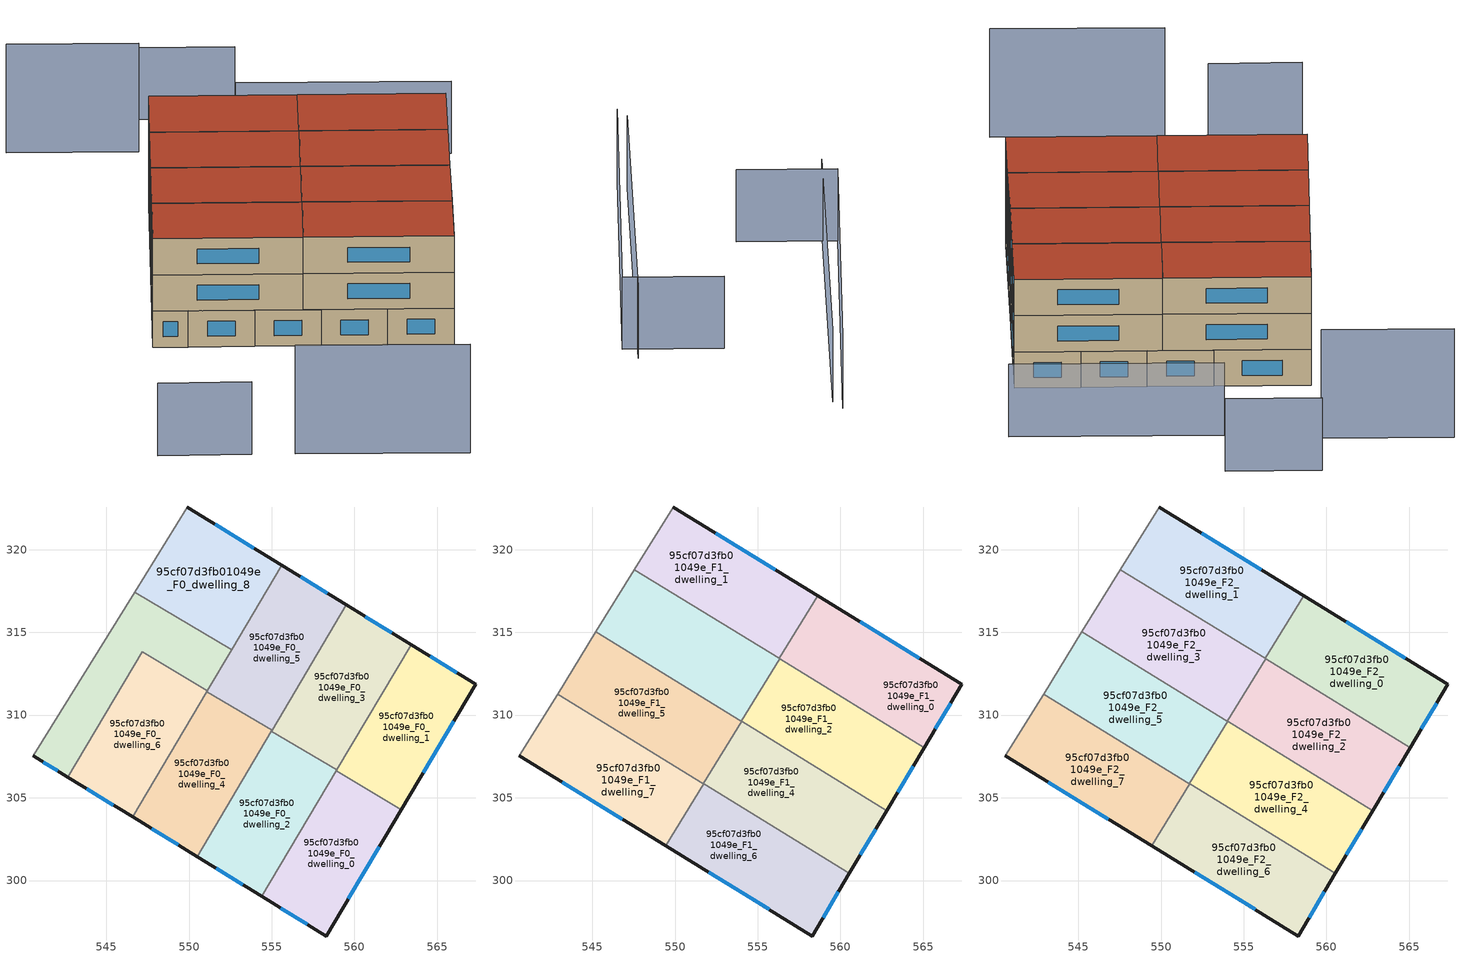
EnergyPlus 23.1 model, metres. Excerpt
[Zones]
95cf07d3fb01049e_F0_dwelling_0
 floor ground (EU_floor_Construction): 562.83,304.28 558.3,296.65 554.4,299.04 558.89,306.62 z0
 wall outside (EU_wall_Construction): 554.4,299.04 558.3,296.65 562.83,304.28 z0:3
 wall to 95cf07d3fb01049e_F0_dwelling_1 (EU_wall_Construction): 562.83,304.28 558.89,306.62 z0:3
 wall to 95cf07d3fb01049e_F0_dwelling_2 (EU_wall_Construction): 558.89,306.62 554.4,299.04 z0:3
 window (EU_Window_Construction): 559.64,298.9 561.49,302.03 / 555.55,298.34 557.15,297.35 z0.88:2.12
95cf07d3fb01049e_F0_dwelling_1
 floor ground (EU_floor_Construction): 567.33,311.86 562.83,304.28 558.89,306.62 563.42,314.26 z0
 wall outside (EU_wall_Construction): 562.83,304.28 567.33,311.86 563.42,314.26 z0:3
 wall to 95cf07d3fb01049e_F0_dwelling_3 (EU_wall_Construction): 563.42,314.26 558.92,306.68 z0:3
 wall to 95cf07d3fb01049e_F0_dwelling_2 (EU_wall_Construction): 558.93,306.68 558.89,306.62 z0:3
 window (EU_Window_Construction): 564.16,306.52 566,309.62 / 566.17,312.56 564.57,313.55 z0.88:2.12
95cf07d3fb01049e_F0_dwelling_2
 floor ground (EU_floor_Construction): 558.93,306.68 554.4,299.04 550.49,301.45 554.98,309.02 z0
 wall outside (EU_wall_Construction): 550.49,301.45 554.4,299.04 z0:3
 wall to 95cf07d3fb01049e_F0_dwelling_3 (EU_wall_Construction): 558.93,306.68 554.98,309.02 z0:3
 wall to 95cf07d3fb01049e_F0_dwelling_4 (EU_wall_Construction): 554.98,309.02 550.49,301.45 z0:3
 window (EU_Window_Construction): 551.64,300.74 553.24,299.75 z0.88:2.12
95cf07d3fb01049e_F0_dwelling_3
 floor ground (EU_floor_Construction): 563.42,314.26 558.93,306.68 554.98,309.02 559.51,316.66 z0
 wall outside (EU_wall_Construction): 563.42,314.26 559.51,316.66 z0:3
 wall to 95cf07d3fb01049e_F0_dwelling_5 (EU_wall_Construction): 559.51,316.66 555.02,309.08 z0:3
 wall to 95cf07d3fb01049e_F0_dwelling_4 (EU_wall_Construction): 555.02,309.08 554.98,309.02 z0:3
 window (EU_Window_Construction): 562.27,314.97 560.67,315.95 z0.88:2.12
95cf07d3fb01049e_F0_dwelling_4
 floor ground (EU_floor_Construction): 555.02,309.08 550.49,301.45 546.58,303.85 551.08,311.42 z0
 wall outside (EU_wall_Construction): 546.58,303.85 550.49,301.45 z0:3
 wall to 95cf07d3fb01049e_F0_dwelling_5 (EU_wall_Construction): 555.02,309.08 551.08,311.42 z0:3
 wall to 95cf07d3fb01049e_F0_dwelling_6 (EU_wall_Construction): 551.08,311.42 546.58,303.85 z0:3
 window (EU_Window_Construction): 547.74,303.14 549.34,302.15 z0.88:2.12
 ceiling adiabatic (EU_roof_Construction): 549.43,302.1 551.73,305.84 548.83,307.63 546.58,303.85 z3
95cf07d3fb01049e_F0_dwelling_5
 floor ground (EU_floor_Construction): 559.51,316.66 555.02,309.08 551.08,311.42 555.61,319.06 z0
 wall outside (EU_wall_Construction): 559.51,316.66 555.61,319.06 z0:3
 wall to 95cf07d3fb01049e_F0_dwelling_8 (EU_wall_Construction): 555.61,319.06 552.58,313.95 z0:3
 wall to 95cf07d3fb01049e_F0_dwelling_7 (EU_wall_Construction): 552.58,313.96 551.11,311.48 z0:3
 wall to 95cf07d3fb01049e_F0_dwelling_6 (EU_wall_Construction): 551.11,311.48 551.08,311.42 z0:3
 window (EU_Window_Construction): 558.36,317.37 556.76,318.35 z0.88:2.12
 ceiling adiabatic (EU_roof_Construction): 556.31,313.4 556.29,313.42 558.62,317.21 555.61,319.06 551.08,311.42 554.02,309.67 z3
95cf07d3fb01049e_F0_dwelling_6
 floor ground (EU_floor_Construction): 551.11,311.48 546.58,303.85 542.68,306.25 547.17,313.82 z0
 wall outside (EU_wall_Construction): 542.68,306.25 546.58,303.85 z0:3
 wall to 95cf07d3fb01049e_F0_dwelling_7 (EU_wall_Construction): 551.11,311.48 547.17,313.82 542.68,306.25 z0:3
 window (EU_Window_Construction): 543.83,305.54 545.43,304.55 z0.88:2.12
 ceiling adiabatic (EU_roof_Construction): 546.58,303.85 548.83,307.63 544.92,310.03 542.68,306.25 z3
95cf07d3fb01049e_F0_dwelling_7
 floor ground (EU_floor_Construction): 552.58,313.96 551.11,311.48 547.17,313.82 542.68,306.25 540.59,307.53 546.71,317.44 z0
 wall outside (EU_wall_Construction): 540.59,307.53 542.68,306.25 z0:3
 wall adiabatic (EU_wall_Construction): 546.71,317.44 540.59,307.53 z0:3
 wall to 95cf07d3fb01049e_F0_dwelling_8 (EU_wall_Construction): 552.58,313.96 546.71,317.44 z0:3
 window (EU_Window_Construction): 541.2,307.15 542.06,306.63 z0.88:2.12
95cf07d3fb01049e_F0_dwelling_8
 floor ground (EU_floor_Construction): 555.61,319.06 552.58,313.96 546.71,317.44 549.89,322.58 z0
 wall outside (EU_wall_Construction): 555.61,319.06 549.89,322.58 z0:3
 wall adiabatic (EU_wall_Construction): 549.89,322.58 546.71,317.44 z0:3
 window (EU_Window_Construction): 553.92,320.1 551.57,321.54 z0.88:2.12
95cf07d3fb01049e_F1_dwelling_0
 floor to 95cf07d3fb01049e_F0_dwelling_1 (EU_floor_Construction): 567.33,311.86 565.06,308.03 561.15,310.43 563.42,314.26 z3
 floor to 95cf07d3fb01049e_F0_dwelling_3 (EU_floor_Construction): 563.42,314.26 561.15,310.43 557.24,312.83 559.51,316.66 z3
 floor to 95cf07d3fb01049e_F0_dwelling_5 (EU_floor_Construction): 559.51,316.66 557.24,312.83 556.29,313.42 558.62,317.21 z3
 wall outside (EU_wall_Construction): 565.06,308.03 567.33,311.86 558.62,317.21 z3:6
 wall to 95cf07d3fb01049e_F1_dwelling_2 (EU_wall_Construction): 556.31,313.4 565.06,308.03 z3:6
 wall to 95cf07d3fb01049e_F1_dwelling_1 (EU_wall_Construction): 558.62,317.21 556.29,313.42 z3:6
 wall to 95cf07d3fb01049e_F1_dwelling_3 (EU_wall_Construction): 556.29,313.42 556.31,313.4 z3:6
 window (EU_Window_Construction): 564.76,313.43 561.19,315.63 / 565.73,309.16 566.66,310.73 z3.88:5.12
95cf07d3fb01049e_F1_dwelling_1
 floor to 95cf07d3fb01049e_F0_dwelling_8 (EU_floor_Construction): 555.61,319.06 553.34,315.23 547.55,318.79 549.89,322.58 z3
 floor adiabatic (EU_floor_Construction): 558.62,317.21 556.29,313.42 553.34,315.23 555.61,319.06 z3
 wall outside (EU_wall_Construction): 558.62,317.21 549.89,322.58 z3:6
 wall adiabatic (EU_wall_Construction): 549.89,322.58 547.55,318.79 z3:6
 wall to 95cf07d3fb01049e_F1_dwelling_3 (EU_wall_Construction): 547.55,318.79 556.29,313.42 z3:6
 window (EU_Window_Construction): 556.04,318.79 552.46,320.99 z3.88:5.12
95cf07d3fb01049e_F1_dwelling_2
 floor to 95cf07d3fb01049e_F0_dwelling_3 (EU_floor_Construction): 561.15,310.43 558.93,306.68 555.11,308.95 554.98,309.02 557.24,312.83 z3
 floor to 95cf07d3fb01049e_F0_dwelling_1 (EU_floor_Construction): 565.06,308.03 562.83,304.28 558.89,306.62 561.15,310.43 z3
 floor to 95cf07d3fb01049e_F0_dwelling_4 (EU_floor_Construction): 555.02,309.08 554.98,309.02 553.99,309.63 554.02,309.67 z3
 floor to 95cf07d3fb01049e_F0_dwelling_2 (EU_floor_Construction): 558.92,306.68 558.89,306.62 555.11,308.95 z3
 floor to 95cf07d3fb01049e_F0_dwelling_5 (EU_floor_Construction): 557.24,312.83 555.02,309.08 554.02,309.67 556.31,313.4 z3
 floor to 95cf07d3fb01049e_F0_dwelling_0 (EU_floor_Construction): 562.83,304.28 562.8,304.22 558.89,306.62 z3
 wall outside (EU_wall_Construction): 562.8,304.22 565.06,308.03 z3:6
 wall to 95cf07d3fb01049e_F1_dwelling_3 (EU_wall_Construction): 556.31,313.41 553.99,309.63 z3:6
 wall to 95cf07d3fb01049e_F1_dwelling_4 (EU_wall_Construction): 554.02,309.62 562.8,304.22 z3:6
 wall to 95cf07d3fb01049e_F1_dwelling_5 (EU_wall_Construction): 553.99,309.63 554.02,309.62 z3:6
 window (EU_Window_Construction): 563.46,305.35 564.39,306.91 z3.88:5.12
95cf07d3fb01049e_F1_dwelling_3
 floor to 95cf07d3fb01049e_F0_dwelling_7 (EU_floor_Construction): 552.58,313.96 551.11,311.48 547.28,313.76 545.22,315.02 546.71,317.44 z3
 floor to 95cf07d3fb01049e_F0_dwelling_8 (EU_floor_Construction): 553.34,315.23 552.58,313.96 546.71,317.44 547.55,318.79 z3
 floor to 95cf07d3fb01049e_F0_dwelling_6 (EU_floor_Construction): 551.11,311.48 551.08,311.42 547.28,313.76 z3
 floor to 95cf07d3fb01049e_F0_dwelling_4 (EU_floor_Construction): 554.02,309.67 553.99,309.63 551.19,311.35 z3
 floor adiabatic (EU_floor_Construction): 556.31,313.41 554.02,309.67 551.19,311.35 551.08,311.42 553.34,315.23 z3
 wall adiabatic (EU_wall_Construction): 547.55,318.79 545.22,315.03 z3:6
 wall to 95cf07d3fb01049e_F1_dwelling_5 (EU_wall_Construction): 545.22,315.03 553.99,309.63 z3:6
95cf07d3fb01049e_F1_dwelling_4
 floor to 95cf07d3fb01049e_F0_dwelling_0 (EU_floor_Construction): 562.8,304.22 560.54,300.43 556.64,302.83 558.89,306.62 z3
 floor to 95cf07d3fb01049e_F0_dwelling_2 (EU_floor_Construction): 558.89,306.62 556.64,302.83 552.73,305.23 554.98,309.02 555.1,308.95 z3
 floor to 95cf07d3fb01049e_F0_dwelling_4 (EU_floor_Construction): 554.98,309.02 552.73,305.23 551.71,305.86 554.02,309.62 z3
 wall outside (EU_wall_Construction): 560.54,300.43 562.8,304.22 z3:6
 wall to 95cf07d3fb01049e_F1_dwelling_5 (EU_wall_Construction): 554.02,309.62 551.71,305.86 z3:6
 wall to 95cf07d3fb01049e_F1_dwelling_6 (EU_wall_Construction): 551.73,305.84 560.54,300.43 z3:6
 wall to 95cf07d3fb01049e_F1_dwelling_7 (EU_wall_Construction): 551.71,305.86 551.73,305.84 z3:6
 window (EU_Window_Construction): 561.21,301.55 562.13,303.1 z3.88:5.12
95cf07d3fb01049e_F1_dwelling_5
 floor to 95cf07d3fb01049e_F0_dwelling_4 (EU_floor_Construction): 554.02,309.62 551.71,305.86 548.83,307.63 551.08,311.42 551.19,311.36 z3
 floor to 95cf07d3fb01049e_F0_dwelling_7 (EU_floor_Construction): 547.17,313.82 544.92,310.03 542.9,311.27 545.22,315.02 547.27,313.76 z3
 floor to 95cf07d3fb01049e_F0_dwelling_6 (EU_floor_Construction): 551.08,311.42 548.83,307.63 544.92,310.03 547.17,313.82 547.27,313.76 z3
 wall adiabatic (EU_wall_Construction): 545.22,315.03 542.9,311.27 z3:6
 wall to 95cf07d3fb01049e_F1_dwelling_7 (EU_wall_Construction): 542.9,311.27 551.71,305.86 z3:6
95cf07d3fb01049e_F1_dwelling_6
 floor to 95cf07d3fb01049e_F0_dwelling_2 (EU_floor_Construction): 556.64,302.83 554.4,299.04 550.49,301.45 552.73,305.23 z3
 floor to 95cf07d3fb01049e_F0_dwelling_0 (EU_floor_Construction): 560.54,300.43 558.3,296.65 554.4,299.04 556.64,302.83 z3
 floor to 95cf07d3fb01049e_F0_dwelling_4 (EU_floor_Construction): 552.73,305.23 550.49,301.45 549.43,302.1 551.73,305.84 z3
 wall outside (EU_wall_Construction): 549.43,302.1 558.3,296.65 560.54,300.43 z3:6
 wall to 95cf07d3fb01049e_F1_dwelling_7 (EU_wall_Construction): 551.73,305.84 549.43,302.1 z3:6
 window (EU_Window_Construction): 552.05,300.49 555.68,298.25 / 558.96,297.76 559.88,299.31 z3.88:5.12
95cf07d3fb01049e_F1_dwelling_7
 floor to 95cf07d3fb01049e_F0_dwelling_7 (EU_floor_Construction): 544.92,310.03 542.68,306.25 540.59,307.53 542.9,311.27 z3
 floor adiabatic (EU_floor_Construction): 551.73,305.84 549.43,302.1 542.68,306.25 544.92,310.03 z3
 wall outside (EU_wall_Construction): 540.59,307.53 549.43,302.1 z3:6
 wall adiabatic (EU_wall_Construction): 542.9,311.27 540.59,307.53 z3:6
 window (EU_Window_Construction): 543.2,305.93 546.82,303.7 z3.88:5.12
95cf07d3fb01049e_F2_dwelling_0
 floor to 95cf07d3fb01049e_F1_dwelling_0 (EU_floor_Construction): 567.33,311.86 565.06,308.03 556.29,313.42 558.62,317.21 z6
 wall outside (EU_wall_Construction): 565.06,308.03 567.33,311.86 558.62,317.21 z6:9
 wall to 95cf07d3fb01049e_F2_dwelling_2 (EU_wall_Construction): 556.31,313.4 565.06,308.03 z6:9
 wall to 95cf07d3fb01049e_F2_dwelling_1 (EU_wall_Construction): 558.62,317.21 556.29,313.42 z6:9
 wall to 95cf07d3fb01049e_F2_dwelling_3 (EU_wall_Construction): 556.29,313.42 556.31,313.4 z6:9
 window (EU_Window_Construction): 564.76,313.43 561.19,315.63 / 565.73,309.16 566.66,310.73 z6.88:8.12
 roof outside (EU_roof_Construction): 565.06,308.03 567.33,311.86 558.62,317.21 556.29,313.42 z9
95cf07d3fb01049e_F2_dwelling_1
 floor to 95cf07d3fb01049e_F1_dwelling_1 (EU_floor_Construction): 558.62,317.21 556.29,313.42 547.55,318.79 549.89,322.58 z6
 wall outside (EU_wall_Construction): 558.62,317.21 549.89,322.58 z6:9
 wall adiabatic (EU_wall_Construction): 549.89,322.58 547.55,318.79 z6:9
 wall to 95cf07d3fb01049e_F2_dwelling_3 (EU_wall_Construction): 547.55,318.79 556.29,313.42 z6:9
 window (EU_Window_Construction): 556.04,318.79 552.46,320.99 z6.88:8.12
 roof outside (EU_roof_Construction): 556.29,313.42 558.62,317.21 549.89,322.58 547.55,318.79 z9
95cf07d3fb01049e_F2_dwelling_2
 floor to 95cf07d3fb01049e_F1_dwelling_2 (EU_floor_Construction): 565.06,308.03 562.8,304.22 553.99,309.63 556.31,313.41 z6
 wall outside (EU_wall_Construction): 562.8,304.22 565.06,308.03 z6:9
 wall to 95cf07d3fb01049e_F2_dwelling_3 (EU_wall_Construction): 556.31,313.41 553.99,309.63 z6:9
 wall to 95cf07d3fb01049e_F2_dwelling_4 (EU_wall_Construction): 554.02,309.62 562.8,304.22 z6:9
 wall to 95cf07d3fb01049e_F2_dwelling_5 (EU_wall_Construction): 553.99,309.63 554.02,309.62 z6:9
 window (EU_Window_Construction): 563.46,305.35 564.39,306.91 z6.88:8.12
 roof outside (EU_roof_Construction): 562.8,304.22 565.06,308.03 556.31,313.41 553.99,309.63 z9
95cf07d3fb01049e_F2_dwelling_3
 floor to 95cf07d3fb01049e_F1_dwelling_3 (EU_floor_Construction): 556.31,313.41 553.99,309.63 545.22,315.03 547.55,318.79 z6
 wall adiabatic (EU_wall_Construction): 547.55,318.79 545.22,315.03 z6:9
 wall to 95cf07d3fb01049e_F2_dwelling_5 (EU_wall_Construction): 545.22,315.03 553.99,309.63 z6:9
 roof outside (EU_roof_Construction): 553.99,309.63 556.31,313.41 547.55,318.79 545.22,315.03 z9
95cf07d3fb01049e_F2_dwelling_4
 floor to 95cf07d3fb01049e_F1_dwelling_4 (EU_floor_Construction): 562.8,304.22 560.54,300.43 551.71,305.86 554.02,309.62 z6
 wall outside (EU_wall_Construction): 560.54,300.43 562.8,304.22 z6:9
 wall to 95cf07d3fb01049e_F2_dwelling_5 (EU_wall_Construction): 554.02,309.62 551.71,305.86 z6:9
 wall to 95cf07d3fb01049e_F2_dwelling_6 (EU_wall_Construction): 551.73,305.84 560.54,300.43 z6:9
 wall to 95cf07d3fb01049e_F2_dwelling_7 (EU_wall_Construction): 551.71,305.86 551.73,305.84 z6:9
 window (EU_Window_Construction): 561.21,301.55 562.13,303.1 z6.88:8.12
 roof outside (EU_roof_Construction): 560.54,300.43 562.8,304.22 554.02,309.62 551.71,305.86 z9
95cf07d3fb01049e_F2_dwelling_5
 floor to 95cf07d3fb01049e_F1_dwelling_5 (EU_floor_Construction): 554.02,309.62 551.71,305.86 542.9,311.27 545.22,315.03 z6
 wall adiabatic (EU_wall_Construction): 545.22,315.03 542.9,311.27 z6:9
 wall to 95cf07d3fb01049e_F2_dwelling_7 (EU_wall_Construction): 542.9,311.27 551.71,305.86 z6:9
 roof outside (EU_roof_Construction): 551.71,305.86 554.02,309.62 545.22,315.03 542.9,311.27 z9
95cf07d3fb01049e_F2_dwelling_6
 floor to 95cf07d3fb01049e_F1_dwelling_6 (EU_floor_Construction): 560.54,300.43 558.3,296.65 549.43,302.1 551.73,305.84 z6
 wall outside (EU_wall_Construction): 549.43,302.1 558.3,296.65 560.54,300.43 z6:9
 wall to 95cf07d3fb01049e_F2_dwelling_7 (EU_wall_Construction): 551.73,305.84 549.43,302.1 z6:9
 window (EU_Window_Construction): 552.05,300.49 555.68,298.25 / 558.96,297.76 559.88,299.31 z6.88:8.12
 roof outside (EU_roof_Construction): 558.3,296.65 560.54,300.43 551.73,305.84 549.43,302.1 z9
95cf07d3fb01049e_F2_dwelling_7
 floor to 95cf07d3fb01049e_F1_dwelling_7 (EU_floor_Construction): 551.73,305.84 549.43,302.1 540.59,307.53 542.9,311.27 z6
 wall outside (EU_wall_Construction): 540.59,307.53 549.43,302.1 z6:9
 wall adiabatic (EU_wall_Construction): 542.9,311.27 540.59,307.53 z6:9
 window (EU_Window_Construction): 543.2,305.93 546.82,303.7 z6.88:8.12
 roof outside (EU_roof_Construction): 549.43,302.1 551.73,305.84 542.9,311.27 540.59,307.53 z9
shading: 541.76,291.1 552.01,284.72 / 552.82,328.49 545.05,333.3 z0:9; 533.67,296.01 539.2,292.69 / 549.89,322.58 540.59,307.53 / 568.05,288.36 578.78,306.56 / 573.72,286.22 567.76,289.88 / 567.76,289.88 578.65,307.59 / 560.61,328.34 554.91,331.87 / 570.89,316.73 558.26,324.53 z0:6
[Building]
EU S2 Campaign: North Axis=0; Terrain=City; Solar Distribution=FullExterior
[Site:Location]
Montreal-Trudeau.Intl.AP: Latitude=45.4667; Longitude=-73.75; Time Zone=-5; Elevation=36
[SizingPeriod:WeatherFileDays]
AnnualSizingPeriod: Begin Month=1; Begin Day of Month=1; End Month=12; End Day of Month=31; Day of Week for Start Day=Monday; Use Weather File Daylight Saving Period=No; Use Weather File Rain and Snow Indicators=No
[MATERIAL]
EU_InternalMass_Material: Roughness=MediumRough; Thickness=0.1; Conductivity=1; Density=1800; Specific Heat=900; Thermal Absorptance=0.9; Solar Absorptance=0.7; Visible Absorptance=0.7
[MATERIAL:NOMASS] Roughness=MediumRough; Thermal Absorptance=0.9; Solar Absorptance=0.7; Visible Absorptance=0.7
Name | Thermal Resistance
EU_wall_NoMass | 1.609
EU_roof_NoMass | 2.744
EU_floor_NoMass | 1.35572
[WINDOWMATERIAL:SIMPLEGLAZINGSYSTEM]
EU_Window_SimpleGlazing: UFactor=2.99806; Solar Heat Gain Coefficient=0.8; Visible Transmittance=0.8
[CONSTRUCTION]
EU_wall_Construction: EU_wall_NoMass
EU_roof_Construction: EU_roof_NoMass
EU_floor_Construction: EU_floor_NoMass
EU_Window_Construction: EU_Window_SimpleGlazing
EU_InternalMass_Construction: EU_InternalMass_Material
[ZONE] Type=1; Multiplier=1; Ceiling Height=autocalculate; Floor Area=autocalculate; Part of Total Floor Area=Yes
Name | Volume
95cf07d3fb01049e_F0_dwelling_0 | 121.613
95cf07d3fb01049e_F1_dwelling_0; 95cf07d3fb01049e_F2_dwelling_0 | 136.825
95cf07d3fb01049e_F0_dwelling_1; 95cf07d3fb01049e_F0_dwelling_2; 95cf07d3fb01049e_F0_dwelling_6 | 121.618
95cf07d3fb01049e_F1_dwelling_1; 95cf07d3fb01049e_F2_dwelling_1 | 136.822
95cf07d3fb01049e_F1_dwelling_2; 95cf07d3fb01049e_F2_dwelling_2 | 136.831
95cf07d3fb01049e_F0_dwelling_3 | 121.623
95cf07d3fb01049e_F1_dwelling_3; 95cf07d3fb01049e_F2_dwelling_3; 95cf07d3fb01049e_F1_dwelling_5; 95cf07d3fb01049e_F2_dwelling_5 | 136.829
95cf07d3fb01049e_F0_dwelling_4 | 121.633
95cf07d3fb01049e_F1_dwelling_4; 95cf07d3fb01049e_F2_dwelling_4 | 136.83
95cf07d3fb01049e_F0_dwelling_5 | 121.653
95cf07d3fb01049e_F1_dwelling_6; 95cf07d3fb01049e_F2_dwelling_6 | 136.841
95cf07d3fb01049e_F0_dwelling_7 | 121.6
95cf07d3fb01049e_F1_dwelling_7; 95cf07d3fb01049e_F2_dwelling_7 | 136.827
95cf07d3fb01049e_F0_dwelling_8 | 121.61
[INTERNALMASS] Construction=EU_InternalMass_Construction
Name | Zone or ZoneList | Surface Area
95cf07d3fb01049e_F0_dwelling_0_EU_InternalMass | 95cf07d3fb01049e_F0_dwelling_0 | 40.5376
95cf07d3fb01049e_F0_dwelling_1_EU_InternalMass | 95cf07d3fb01049e_F0_dwelling_1 | 40.5402
95cf07d3fb01049e_F0_dwelling_2_EU_InternalMass | 95cf07d3fb01049e_F0_dwelling_2 | 40.5404
95cf07d3fb01049e_F0_dwelling_3_EU_InternalMass | 95cf07d3fb01049e_F0_dwelling_3 | 40.5391
95cf07d3fb01049e_F0_dwelling_4_EU_InternalMass | 95cf07d3fb01049e_F0_dwelling_4 | 40.5453
95cf07d3fb01049e_F0_dwelling_5_EU_InternalMass | 95cf07d3fb01049e_F0_dwelling_5 | 40.5505
95cf07d3fb01049e_F0_dwelling_6_EU_InternalMass | 95cf07d3fb01049e_F0_dwelling_6 | 40.5391
95cf07d3fb01049e_F0_dwelling_7_EU_InternalMass | 95cf07d3fb01049e_F0_dwelling_7 | 40.5332
95cf07d3fb01049e_F0_dwelling_8_EU_InternalMass | 95cf07d3fb01049e_F0_dwelling_8 | 40.536
95cf07d3fb01049e_F1_dwelling_0_EU_InternalMass | 95cf07d3fb01049e_F1_dwelling_0 | 45.6091
95cf07d3fb01049e_F1_dwelling_1_EU_InternalMass | 95cf07d3fb01049e_F1_dwelling_1 | 45.6081
95cf07d3fb01049e_F1_dwelling_2_EU_InternalMass | 95cf07d3fb01049e_F1_dwelling_2 | 45.6108
95cf07d3fb01049e_F1_dwelling_3_EU_InternalMass | 95cf07d3fb01049e_F1_dwelling_3 | 45.6091
95cf07d3fb01049e_F1_dwelling_4_EU_InternalMass | 95cf07d3fb01049e_F1_dwelling_4 | 45.6118
95cf07d3fb01049e_F1_dwelling_5_EU_InternalMass | 95cf07d3fb01049e_F1_dwelling_5 | 45.6095
95cf07d3fb01049e_F1_dwelling_6_EU_InternalMass | 95cf07d3fb01049e_F1_dwelling_6 | 45.6134
95cf07d3fb01049e_F1_dwelling_7_EU_InternalMass | 95cf07d3fb01049e_F1_dwelling_7 | 45.6091
95cf07d3fb01049e_F2_dwelling_0_EU_InternalMass | 95cf07d3fb01049e_F2_dwelling_0 | 45.6091
95cf07d3fb01049e_F2_dwelling_1_EU_InternalMass | 95cf07d3fb01049e_F2_dwelling_1 | 45.6081
95cf07d3fb01049e_F2_dwelling_2_EU_InternalMass | 95cf07d3fb01049e_F2_dwelling_2 | 45.6108
95cf07d3fb01049e_F2_dwelling_3_EU_InternalMass | 95cf07d3fb01049e_F2_dwelling_3 | 45.6091
95cf07d3fb01049e_F2_dwelling_4_EU_InternalMass | 95cf07d3fb01049e_F2_dwelling_4 | 45.6118
95cf07d3fb01049e_F2_dwelling_5_EU_InternalMass | 95cf07d3fb01049e_F2_dwelling_5 | 45.6095
95cf07d3fb01049e_F2_dwelling_6_EU_InternalMass | 95cf07d3fb01049e_F2_dwelling_6 | 45.6134
95cf07d3fb01049e_F2_dwelling_7_EU_InternalMass | 95cf07d3fb01049e_F2_dwelling_7 | 45.6091
[OTHEREQUIPMENT] Fuel Type=Electricity; Design Level Calculation Method=Watts/Area; Power per Zone Floor Area=1; Fraction Latent=0; Fraction Radiant=0; Fraction Lost=0; Carbon Dioxide Generation Rate=0; EndUse Subcategory=EU_Step8_InternalGains
Name | Zone or ZoneList or Space or SpaceList | Schedule
EU_Step8_InternalGain_95cf07d3fb01049e_F0_dwelling_0_f000 | 95cf07d3fb01049e_F0_dwelling_0 | EU_Step8_GainSchedule_95cf07d3fb01049e_F0_dwelling_0_f000
EU_Step8_InternalGain_95cf07d3fb01049e_F0_dwelling_1_f000 | 95cf07d3fb01049e_F0_dwelling_1 | EU_Step8_GainSchedule_95cf07d3fb01049e_F0_dwelling_1_f000
EU_Step8_InternalGain_95cf07d3fb01049e_F0_dwelling_2_f000 | 95cf07d3fb01049e_F0_dwelling_2 | EU_Step8_GainSchedule_95cf07d3fb01049e_F0_dwelling_2_f000
EU_Step8_InternalGain_95cf07d3fb01049e_F0_dwelling_3_f000 | 95cf07d3fb01049e_F0_dwelling_3 | EU_Step8_GainSchedule_95cf07d3fb01049e_F0_dwelling_3_f000
EU_Step8_InternalGain_95cf07d3fb01049e_F0_dwelling_4_f000 | 95cf07d3fb01049e_F0_dwelling_4 | EU_Step8_GainSchedule_95cf07d3fb01049e_F0_dwelling_4_f000
EU_Step8_InternalGain_95cf07d3fb01049e_F0_dwelling_5_f000 | 95cf07d3fb01049e_F0_dwelling_5 | EU_Step8_GainSchedule_95cf07d3fb01049e_F0_dwelling_5_f000
EU_Step8_InternalGain_95cf07d3fb01049e_F0_dwelling_6_f000 | 95cf07d3fb01049e_F0_dwelling_6 | EU_Step8_GainSchedule_95cf07d3fb01049e_F0_dwelling_6_f000
EU_Step8_InternalGain_95cf07d3fb01049e_F0_dwelling_7_f000 | 95cf07d3fb01049e_F0_dwelling_7 | EU_Step8_GainSchedule_95cf07d3fb01049e_F0_dwelling_7_f000
EU_Step8_InternalGain_95cf07d3fb01049e_F0_dwelling_8_f000 | 95cf07d3fb01049e_F0_dwelling_8 | EU_Step8_GainSchedule_95cf07d3fb01049e_F0_dwelling_8_f000
EU_Step8_InternalGain_95cf07d3fb01049e_F1_dwelling_0_f000 | 95cf07d3fb01049e_F1_dwelling_0 | EU_Step8_GainSchedule_95cf07d3fb01049e_F1_dwelling_0_f000
EU_Step8_InternalGain_95cf07d3fb01049e_F1_dwelling_1_f000 | 95cf07d3fb01049e_F1_dwelling_1 | EU_Step8_GainSchedule_95cf07d3fb01049e_F1_dwelling_1_f000
EU_Step8_InternalGain_95cf07d3fb01049e_F1_dwelling_2_f000 | 95cf07d3fb01049e_F1_dwelling_2 | EU_Step8_GainSchedule_95cf07d3fb01049e_F1_dwelling_2_f000
EU_Step8_InternalGain_95cf07d3fb01049e_F1_dwelling_3_f000 | 95cf07d3fb01049e_F1_dwelling_3 | EU_Step8_GainSchedule_95cf07d3fb01049e_F1_dwelling_3_f000
EU_Step8_InternalGain_95cf07d3fb01049e_F1_dwelling_4_f000 | 95cf07d3fb01049e_F1_dwelling_4 | EU_Step8_GainSchedule_95cf07d3fb01049e_F1_dwelling_4_f000
EU_Step8_InternalGain_95cf07d3fb01049e_F1_dwelling_5_f000 | 95cf07d3fb01049e_F1_dwelling_5 | EU_Step8_GainSchedule_95cf07d3fb01049e_F1_dwelling_5_f000
EU_Step8_InternalGain_95cf07d3fb01049e_F1_dwelling_6_f000 | 95cf07d3fb01049e_F1_dwelling_6 | EU_Step8_GainSchedule_95cf07d3fb01049e_F1_dwelling_6_f000
EU_Step8_InternalGain_95cf07d3fb01049e_F1_dwelling_7_f000 | 95cf07d3fb01049e_F1_dwelling_7 | EU_Step8_GainSchedule_95cf07d3fb01049e_F1_dwelling_7_f000
EU_Step8_InternalGain_95cf07d3fb01049e_F2_dwelling_0_f000 | 95cf07d3fb01049e_F2_dwelling_0 | EU_Step8_GainSchedule_95cf07d3fb01049e_F2_dwelling_0_f000
EU_Step8_InternalGain_95cf07d3fb01049e_F2_dwelling_1_f000 | 95cf07d3fb01049e_F2_dwelling_1 | EU_Step8_GainSchedule_95cf07d3fb01049e_F2_dwelling_1_f000
EU_Step8_InternalGain_95cf07d3fb01049e_F2_dwelling_2_f000 | 95cf07d3fb01049e_F2_dwelling_2 | EU_Step8_GainSchedule_95cf07d3fb01049e_F2_dwelling_2_f000
EU_Step8_InternalGain_95cf07d3fb01049e_F2_dwelling_3_f000 | 95cf07d3fb01049e_F2_dwelling_3 | EU_Step8_GainSchedule_95cf07d3fb01049e_F2_dwelling_3_f000
EU_Step8_InternalGain_95cf07d3fb01049e_F2_dwelling_4_f000 | 95cf07d3fb01049e_F2_dwelling_4 | EU_Step8_GainSchedule_95cf07d3fb01049e_F2_dwelling_4_f000
EU_Step8_InternalGain_95cf07d3fb01049e_F2_dwelling_5_f000 | 95cf07d3fb01049e_F2_dwelling_5 | EU_Step8_GainSchedule_95cf07d3fb01049e_F2_dwelling_5_f000
EU_Step8_InternalGain_95cf07d3fb01049e_F2_dwelling_6_f000 | 95cf07d3fb01049e_F2_dwelling_6 | EU_Step8_GainSchedule_95cf07d3fb01049e_F2_dwelling_6_f000
EU_Step8_InternalGain_95cf07d3fb01049e_F2_dwelling_7_f000 | 95cf07d3fb01049e_F2_dwelling_7 | EU_Step8_GainSchedule_95cf07d3fb01049e_F2_dwelling_7_f000
[ZONEVENTILATION:DESIGNFLOWRATE] Schedule=EU_AlwaysOn; Design Flow Rate Calculation Method=AirChanges/Hour; Air Changes per Hour=0.684414; Ventilation Type=Natural; Fan Pressure Rise=0; Fan Total Efficiency=1; Constant Term Coefficient=1; Temperature Term Coefficient=0; Velocity Term Coefficient=0; Velocity Squared Term Coefficient=0; Minimum Indoor Temperature=-100; Maximum Indoor Temperature=100; Delta Temperature=-100; Minimum Outdoor Temperature=-100; Maximum Outdoor Temperature=100; Maximum Wind Speed=40
Name | Zone or ZoneList or Space or SpaceList
EU_ConstantAir_95cf07d3fb01049e_F0_dwelling_0 | 95cf07d3fb01049e_F0_dwelling_0
EU_ConstantAir_95cf07d3fb01049e_F0_dwelling_1 | 95cf07d3fb01049e_F0_dwelling_1
EU_ConstantAir_95cf07d3fb01049e_F0_dwelling_2 | 95cf07d3fb01049e_F0_dwelling_2
EU_ConstantAir_95cf07d3fb01049e_F0_dwelling_3 | 95cf07d3fb01049e_F0_dwelling_3
EU_ConstantAir_95cf07d3fb01049e_F0_dwelling_4 | 95cf07d3fb01049e_F0_dwelling_4
EU_ConstantAir_95cf07d3fb01049e_F0_dwelling_5 | 95cf07d3fb01049e_F0_dwelling_5
EU_ConstantAir_95cf07d3fb01049e_F0_dwelling_6 | 95cf07d3fb01049e_F0_dwelling_6
EU_ConstantAir_95cf07d3fb01049e_F0_dwelling_7 | 95cf07d3fb01049e_F0_dwelling_7
EU_ConstantAir_95cf07d3fb01049e_F0_dwelling_8 | 95cf07d3fb01049e_F0_dwelling_8
EU_ConstantAir_95cf07d3fb01049e_F1_dwelling_0 | 95cf07d3fb01049e_F1_dwelling_0
EU_ConstantAir_95cf07d3fb01049e_F1_dwelling_1 | 95cf07d3fb01049e_F1_dwelling_1
EU_ConstantAir_95cf07d3fb01049e_F1_dwelling_2 | 95cf07d3fb01049e_F1_dwelling_2
EU_ConstantAir_95cf07d3fb01049e_F1_dwelling_3 | 95cf07d3fb01049e_F1_dwelling_3
EU_ConstantAir_95cf07d3fb01049e_F1_dwelling_4 | 95cf07d3fb01049e_F1_dwelling_4
EU_ConstantAir_95cf07d3fb01049e_F1_dwelling_5 | 95cf07d3fb01049e_F1_dwelling_5
EU_ConstantAir_95cf07d3fb01049e_F1_dwelling_6 | 95cf07d3fb01049e_F1_dwelling_6
EU_ConstantAir_95cf07d3fb01049e_F1_dwelling_7 | 95cf07d3fb01049e_F1_dwelling_7
EU_ConstantAir_95cf07d3fb01049e_F2_dwelling_0 | 95cf07d3fb01049e_F2_dwelling_0
EU_ConstantAir_95cf07d3fb01049e_F2_dwelling_1 | 95cf07d3fb01049e_F2_dwelling_1
EU_ConstantAir_95cf07d3fb01049e_F2_dwelling_2 | 95cf07d3fb01049e_F2_dwelling_2
EU_ConstantAir_95cf07d3fb01049e_F2_dwelling_3 | 95cf07d3fb01049e_F2_dwelling_3
EU_ConstantAir_95cf07d3fb01049e_F2_dwelling_4 | 95cf07d3fb01049e_F2_dwelling_4
EU_ConstantAir_95cf07d3fb01049e_F2_dwelling_5 | 95cf07d3fb01049e_F2_dwelling_5
EU_ConstantAir_95cf07d3fb01049e_F2_dwelling_6 | 95cf07d3fb01049e_F2_dwelling_6
EU_ConstantAir_95cf07d3fb01049e_F2_dwelling_7 | 95cf07d3fb01049e_F2_dwelling_7
[HVACTEMPLATE:THERMOSTAT] Constant Heating Setpoint=20; Constant Cooling Setpoint=50
EU_HeatOnly_95cf07d3fb01049e_F0_dwelling_0; EU_HeatOnly_95cf07d3fb01049e_F0_dwelling_1; EU_HeatOnly_95cf07d3fb01049e_F0_dwelling_2; EU_HeatOnly_95cf07d3fb01049e_F0_dwelling_3; EU_HeatOnly_95cf07d3fb01049e_F0_dwelling_4; EU_HeatOnly_95cf07d3fb01049e_F0_dwelling_5; EU_HeatOnly_95cf07d3fb01049e_F0_dwelling_6; EU_HeatOnly_95cf07d3fb01049e_F0_dwelling_7; EU_HeatOnly_95cf07d3fb01049e_F0_dwelling_8; EU_HeatOnly_95cf07d3fb01049e_F1_dwelling_0; EU_HeatOnly_95cf07d3fb01049e_F1_dwelling_1; EU_HeatOnly_95cf07d3fb01049e_F1_dwelling_2; EU_HeatOnly_95cf07d3fb01049e_F1_dwelling_3; EU_HeatOnly_95cf07d3fb01049e_F1_dwelling_4; EU_HeatOnly_95cf07d3fb01049e_F1_dwelling_5; EU_HeatOnly_95cf07d3fb01049e_F1_dwelling_6; EU_HeatOnly_95cf07d3fb01049e_F1_dwelling_7; EU_HeatOnly_95cf07d3fb01049e_F2_dwelling_0; EU_HeatOnly_95cf07d3fb01049e_F2_dwelling_1; EU_HeatOnly_95cf07d3fb01049e_F2_dwelling_2; EU_HeatOnly_95cf07d3fb01049e_F2_dwelling_3; EU_HeatOnly_95cf07d3fb01049e_F2_dwelling_4; EU_HeatOnly_95cf07d3fb01049e_F2_dwelling_5; EU_HeatOnly_95cf07d3fb01049e_F2_dwelling_6; EU_HeatOnly_95cf07d3fb01049e_F2_dwelling_7
[HVACTEMPLATE:ZONE:IDEALLOADSAIRSYSTEM] System Availability Schedule=EU_AlwaysOn; Maximum Heating Supply Air Temperature=50; Minimum Cooling Supply Air Temperature=13; Maximum Heating Supply Air Humidity Ratio=0.0156; Minimum Cooling Supply Air Humidity Ratio=0.0077; Heating Limit=NoLimit; Cooling Limit=NoLimit; Heating Availability Schedule=EU_AlwaysOn; Cooling Availability Schedule=EU_CoolingOff; Dehumidification Control Type=ConstantSensibleHeatRatio; Cooling Sensible Heat Ratio=0.7; Dehumidification Setpoint=60; Humidification Control Type=None; Humidification Setpoint=30; Outdoor Air Method=None; Outdoor Air Flow Rate per Person=0.00944; Outdoor Air Flow Rate per Zone Floor Area=0; Outdoor Air Flow Rate per Zone=0; Demand Controlled Ventilation Type=None; Outdoor Air Economizer Type=NoEconomizer; Heat Recovery Type=None; Sensible Heat Recovery Effectiveness=0.7; Latent Heat Recovery Effectiveness=0.65
Name | Template Thermostat
95cf07d3fb01049e_F0_dwelling_0 | EU_HeatOnly_95cf07d3fb01049e_F0_dwelling_0
95cf07d3fb01049e_F0_dwelling_1 | EU_HeatOnly_95cf07d3fb01049e_F0_dwelling_1
95cf07d3fb01049e_F0_dwelling_2 | EU_HeatOnly_95cf07d3fb01049e_F0_dwelling_2
95cf07d3fb01049e_F0_dwelling_3 | EU_HeatOnly_95cf07d3fb01049e_F0_dwelling_3
95cf07d3fb01049e_F0_dwelling_4 | EU_HeatOnly_95cf07d3fb01049e_F0_dwelling_4
95cf07d3fb01049e_F0_dwelling_5 | EU_HeatOnly_95cf07d3fb01049e_F0_dwelling_5
95cf07d3fb01049e_F0_dwelling_6 | EU_HeatOnly_95cf07d3fb01049e_F0_dwelling_6
95cf07d3fb01049e_F0_dwelling_7 | EU_HeatOnly_95cf07d3fb01049e_F0_dwelling_7
95cf07d3fb01049e_F0_dwelling_8 | EU_HeatOnly_95cf07d3fb01049e_F0_dwelling_8
95cf07d3fb01049e_F1_dwelling_0 | EU_HeatOnly_95cf07d3fb01049e_F1_dwelling_0
95cf07d3fb01049e_F1_dwelling_1 | EU_HeatOnly_95cf07d3fb01049e_F1_dwelling_1
95cf07d3fb01049e_F1_dwelling_2 | EU_HeatOnly_95cf07d3fb01049e_F1_dwelling_2
95cf07d3fb01049e_F1_dwelling_3 | EU_HeatOnly_95cf07d3fb01049e_F1_dwelling_3
95cf07d3fb01049e_F1_dwelling_4 | EU_HeatOnly_95cf07d3fb01049e_F1_dwelling_4
95cf07d3fb01049e_F1_dwelling_5 | EU_HeatOnly_95cf07d3fb01049e_F1_dwelling_5
95cf07d3fb01049e_F1_dwelling_6 | EU_HeatOnly_95cf07d3fb01049e_F1_dwelling_6
95cf07d3fb01049e_F1_dwelling_7 | EU_HeatOnly_95cf07d3fb01049e_F1_dwelling_7
95cf07d3fb01049e_F2_dwelling_0 | EU_HeatOnly_95cf07d3fb01049e_F2_dwelling_0
95cf07d3fb01049e_F2_dwelling_1 | EU_HeatOnly_95cf07d3fb01049e_F2_dwelling_1
95cf07d3fb01049e_F2_dwelling_2 | EU_HeatOnly_95cf07d3fb01049e_F2_dwelling_2
95cf07d3fb01049e_F2_dwelling_3 | EU_HeatOnly_95cf07d3fb01049e_F2_dwelling_3
95cf07d3fb01049e_F2_dwelling_4 | EU_HeatOnly_95cf07d3fb01049e_F2_dwelling_4
95cf07d3fb01049e_F2_dwelling_5 | EU_HeatOnly_95cf07d3fb01049e_F2_dwelling_5
95cf07d3fb01049e_F2_dwelling_6 | EU_HeatOnly_95cf07d3fb01049e_F2_dwelling_6
95cf07d3fb01049e_F2_dwelling_7 | EU_HeatOnly_95cf07d3fb01049e_F2_dwelling_7
[SIZING:ZONE] Zone Cooling Design Supply Air Temperature Input Method=SupplyAirTemperature; Zone Cooling Design Supply Air Temperature=13; Zone Heating Design Supply Air Temperature Input Method=SupplyAirTemperature; Zone Heating Design Supply Air Temperature=50; Zone Cooling Design Supply Air Humidity Ratio=0.008; Zone Heating Design Supply Air Humidity Ratio=0.008; Cooling Design Air Flow Method=DesignDay; Cooling Design Air Flow Rate=0; Cooling Minimum Air Flow per Zone Floor Area=0.000762; Cooling Minimum Air Flow=0; Cooling Minimum Air Flow Fraction=0.2; Heating Design Air Flow Method=DesignDay; Heating Design Air Flow Rate=0; Heating Maximum Air Flow per Zone Floor Area=0.002032; Heating Maximum Air Flow=0.141576; Heating Maximum Air Flow Fraction=0.3; Account for Dedicated Outdoor Air System=No; Dedicated Outdoor Air System Control Strategy=NeutralSupplyAir; Dedicated Outdoor Air Low Setpoint Temperature for Design=autosize; Dedicated Outdoor Air High Setpoint Temperature for Design=autosize; Zone Load Sizing Method=Sensible Load Only No Latent Load; Zone Latent Cooling Design Supply Air Humidity Ratio Input Method=HumidityRatioDifference; Zone Cooling Design Supply Air Humidity Ratio Difference=0.005; Zone Latent Heating Design Supply Air Humidity Ratio Input Method=HumidityRatioDifference; Zone Humidification Design Supply Air Humidity Ratio Difference=0.005
95cf07d3fb01049e_F0_dwelling_0; 95cf07d3fb01049e_F0_dwelling_1; 95cf07d3fb01049e_F0_dwelling_2; 95cf07d3fb01049e_F0_dwelling_3; 95cf07d3fb01049e_F0_dwelling_4; 95cf07d3fb01049e_F0_dwelling_5; 95cf07d3fb01049e_F0_dwelling_6; 95cf07d3fb01049e_F0_dwelling_7; 95cf07d3fb01049e_F0_dwelling_8; 95cf07d3fb01049e_F1_dwelling_0; 95cf07d3fb01049e_F1_dwelling_1; 95cf07d3fb01049e_F1_dwelling_2; 95cf07d3fb01049e_F1_dwelling_3; 95cf07d3fb01049e_F1_dwelling_4; 95cf07d3fb01049e_F1_dwelling_5; 95cf07d3fb01049e_F1_dwelling_6; 95cf07d3fb01049e_F1_dwelling_7; 95cf07d3fb01049e_F2_dwelling_0; 95cf07d3fb01049e_F2_dwelling_1; 95cf07d3fb01049e_F2_dwelling_2; 95cf07d3fb01049e_F2_dwelling_3; 95cf07d3fb01049e_F2_dwelling_4; 95cf07d3fb01049e_F2_dwelling_5; 95cf07d3fb01049e_F2_dwelling_6; 95cf07d3fb01049e_F2_dwelling_7
[SCHEDULE:CONSTANT]
Name | Hourly Value
EU_AlwaysOn | 1
EU_CoolingOff | 0
[SCHEDULE:FILE] Column Number=1; Rows to Skip at Top=0; Number of Hours of Data=8760; Column Separator=Comma; Interpolate to Timestep=No; Minutes per Item=60; Adjust Schedule for Daylight Savings=Yes
Name | File
EU_Step8_GainSchedule_95cf07d3fb01049e_F0_dwelling_0_f000 | ../../schedules/95cf07d3fb01049e/95cf07d3fb01049e_F0_dwelling_0_f000_gain.csv
EU_Step8_GainSchedule_95cf07d3fb01049e_F0_dwelling_1_f000 | ../../schedules/95cf07d3fb01049e/95cf07d3fb01049e_F0_dwelling_1_f000_gain.csv
EU_Step8_GainSchedule_95cf07d3fb01049e_F0_dwelling_2_f000 | ../../schedules/95cf07d3fb01049e/95cf07d3fb01049e_F0_dwelling_2_f000_gain.csv
EU_Step8_GainSchedule_95cf07d3fb01049e_F0_dwelling_3_f000 | ../../schedules/95cf07d3fb01049e/95cf07d3fb01049e_F0_dwelling_3_f000_gain.csv
EU_Step8_GainSchedule_95cf07d3fb01049e_F0_dwelling_4_f000 | ../../schedules/95cf07d3fb01049e/95cf07d3fb01049e_F0_dwelling_4_f000_gain.csv
EU_Step8_GainSchedule_95cf07d3fb01049e_F0_dwelling_5_f000 | ../../schedules/95cf07d3fb01049e/95cf07d3fb01049e_F0_dwelling_5_f000_gain.csv
EU_Step8_GainSchedule_95cf07d3fb01049e_F0_dwelling_6_f000 | ../../schedules/95cf07d3fb01049e/95cf07d3fb01049e_F0_dwelling_6_f000_gain.csv
EU_Step8_GainSchedule_95cf07d3fb01049e_F0_dwelling_7_f000 | ../../schedules/95cf07d3fb01049e/95cf07d3fb01049e_F0_dwelling_7_f000_gain.csv
EU_Step8_GainSchedule_95cf07d3fb01049e_F0_dwelling_8_f000 | ../../schedules/95cf07d3fb01049e/95cf07d3fb01049e_F0_dwelling_8_f000_gain.csv
EU_Step8_GainSchedule_95cf07d3fb01049e_F1_dwelling_0_f000 | ../../schedules/95cf07d3fb01049e/95cf07d3fb01049e_F1_dwelling_0_f000_gain.csv
EU_Step8_GainSchedule_95cf07d3fb01049e_F1_dwelling_1_f000 | ../../schedules/95cf07d3fb01049e/95cf07d3fb01049e_F1_dwelling_1_f000_gain.csv
EU_Step8_GainSchedule_95cf07d3fb01049e_F1_dwelling_2_f000 | ../../schedules/95cf07d3fb01049e/95cf07d3fb01049e_F1_dwelling_2_f000_gain.csv
EU_Step8_GainSchedule_95cf07d3fb01049e_F1_dwelling_3_f000 | ../../schedules/95cf07d3fb01049e/95cf07d3fb01049e_F1_dwelling_3_f000_gain.csv
EU_Step8_GainSchedule_95cf07d3fb01049e_F1_dwelling_4_f000 | ../../schedules/95cf07d3fb01049e/95cf07d3fb01049e_F1_dwelling_4_f000_gain.csv
EU_Step8_GainSchedule_95cf07d3fb01049e_F1_dwelling_5_f000 | ../../schedules/95cf07d3fb01049e/95cf07d3fb01049e_F1_dwelling_5_f000_gain.csv
EU_Step8_GainSchedule_95cf07d3fb01049e_F1_dwelling_6_f000 | ../../schedules/95cf07d3fb01049e/95cf07d3fb01049e_F1_dwelling_6_f000_gain.csv
EU_Step8_GainSchedule_95cf07d3fb01049e_F1_dwelling_7_f000 | ../../schedules/95cf07d3fb01049e/95cf07d3fb01049e_F1_dwelling_7_f000_gain.csv
EU_Step8_GainSchedule_95cf07d3fb01049e_F2_dwelling_0_f000 | ../../schedules/95cf07d3fb01049e/95cf07d3fb01049e_F2_dwelling_0_f000_gain.csv
EU_Step8_GainSchedule_95cf07d3fb01049e_F2_dwelling_1_f000 | ../../schedules/95cf07d3fb01049e/95cf07d3fb01049e_F2_dwelling_1_f000_gain.csv
EU_Step8_GainSchedule_95cf07d3fb01049e_F2_dwelling_2_f000 | ../../schedules/95cf07d3fb01049e/95cf07d3fb01049e_F2_dwelling_2_f000_gain.csv
EU_Step8_GainSchedule_95cf07d3fb01049e_F2_dwelling_3_f000 | ../../schedules/95cf07d3fb01049e/95cf07d3fb01049e_F2_dwelling_3_f000_gain.csv
EU_Step8_GainSchedule_95cf07d3fb01049e_F2_dwelling_4_f000 | ../../schedules/95cf07d3fb01049e/95cf07d3fb01049e_F2_dwelling_4_f000_gain.csv
EU_Step8_GainSchedule_95cf07d3fb01049e_F2_dwelling_5_f000 | ../../schedules/95cf07d3fb01049e/95cf07d3fb01049e_F2_dwelling_5_f000_gain.csv
EU_Step8_GainSchedule_95cf07d3fb01049e_F2_dwelling_6_f000 | ../../schedules/95cf07d3fb01049e/95cf07d3fb01049e_F2_dwelling_6_f000_gain.csv
EU_Step8_GainSchedule_95cf07d3fb01049e_F2_dwelling_7_f000 | ../../schedules/95cf07d3fb01049e/95cf07d3fb01049e_F2_dwelling_7_f000_gain.csv
